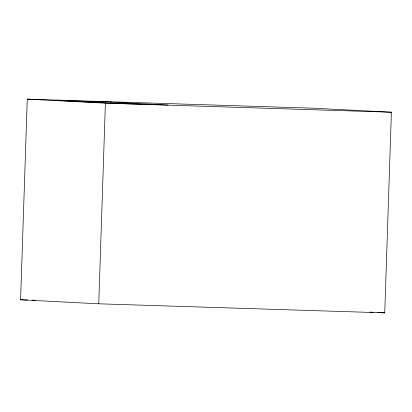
<?xml version="1.0" encoding="UTF-8"?>
<svg xmlns="http://www.w3.org/2000/svg" width="412" height="412" viewBox="0 0 412 412"><rect width="100%" height="100%" fill="white"/><g stroke="black" fill="none" stroke-linecap="round" stroke-linejoin="round"><path stroke-width="0.62" d="M20.6 299.781L27.254 99.138L313.254 108.196L391.4 112.219L384.746 312.863L98.746 303.804L20.6 299.781L27.671 300.008M98.746 303.804L105.4 103.16L27.254 99.138M110.88 103.386L110.921 102.13L57.711 100.44L114.891 103.386L168.101 105.07L110.921 102.13M105.4 103.16L391.4 112.219M32.167 300.147L35.381 300.25M370.012 312.105L373.215 312.27M377.696 312.497L384.746 312.863"/></g></svg>
